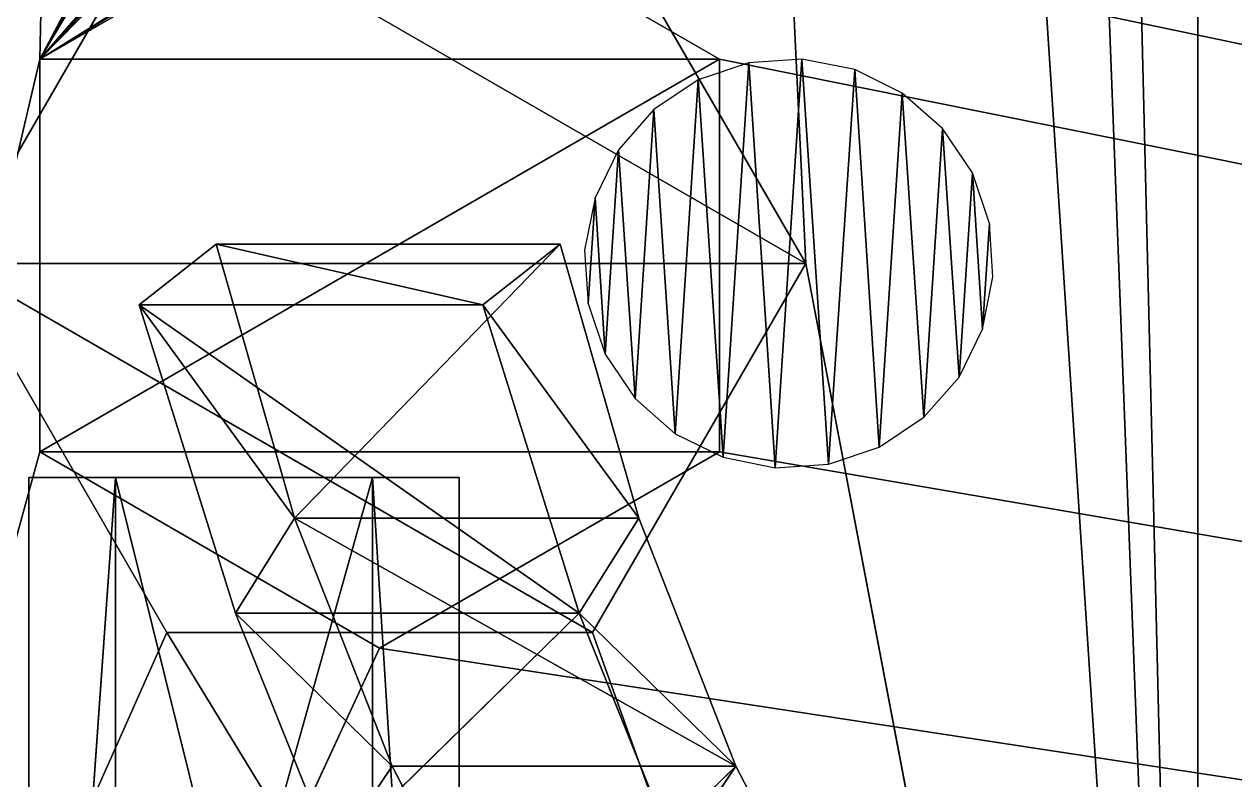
# Model space of a CAD drawing. Extents: x 0 to 36814, y -3929 to 172.
# Drawn here: x 36627.1 to 36635.97, y -3914.47 to -3908.93 of the extents above; entities that cross this region are included whole.
import ezdxf

# ---------------------------------------------------------------- set-up
doc = ezdxf.new("R2010")
doc.units = 0
doc.header["$LTSCALE"] = 25.4
doc.layers.get('0').update_dxf_attribs({"color": 13, "linetype": 'CONTINUOUS'})

# ---------------------------------------------------------------- blocks, each defined once
blk = doc.blocks.new('CVD_PLA_BASE_STL_1')
at = {"color": 0}
for p, q in [((36627.213, 639.3425, 3798.1901), (36627.213, 639.3425, 3801.069)), ((36627.213, 639.3425, 3801.069), (36629.705, 639.3425, 3802.5065)), ((36629.705, 639.3425, 3796.7526), (36627.213, 639.3425, 3798.1901)), ((36627.213, 639.3425, 3801.069), (36629.705, 639.3425, 3802.5065)), ((36627.213, 639.3425, 3801.069), (36627.213, 636.8425, 3801.069)), ((36627.213, 639.3425, 3801.069), (36627.213, 636.8425, 3801.069)), ((36627.213, 639.3425, 3798.1901), (36627.213, 639.3425, 3801.069)), ((36627.213, 639.3425, 3798.1901), (36627.213, 636.8425, 3798.1901)), ((36629.705, 639.3425, 3796.7526), (36627.213, 639.3425, 3798.1901)), ((36627.213, 639.3425, 3798.1901), (36627.213, 636.8425, 3798.1901)), ((36629.705, 639.3425, 3802.5065), (36632.1971, 639.3425, 3801.069)), ((36632.1971, 639.3425, 3798.1901), (36629.705, 639.3425, 3796.7526)), ((36632.1971, 639.3425, 3798.1901), (36629.705, 639.3425, 3796.7526)), ((36629.705, 636.8425, 3802.5065), (36632.1971, 639.3425, 3801.069)), ((36629.705, 639.3425, 3802.5065), (36632.1971, 639.3425, 3801.069)), ((36629.705, 639.3425, 3802.5065), (36629.705, 636.8425, 3802.5065)), ((36629.705, 636.8425, 3802.5065), (36632.1971, 639.3425, 3801.069)), ((36629.705, 639.3425, 3802.5065), (36629.705, 636.8425, 3802.5065)), ((36632.1971, 639.3425, 3801.069), (36632.1971, 639.3425, 3798.1901)), ((36632.1971, 639.3425, 3798.1901), (36632.1971, 636.8425, 3798.1901)), ((36632.1971, 639.3425, 3798.1901), (36632.1971, 636.8425, 3801.069)), ((36632.1971, 639.3425, 3798.1901), (36632.1971, 636.8425, 3798.1901)), ((36632.1971, 639.3425, 3798.1901), (36632.1971, 636.8425, 3801.069)), ((36632.1971, 639.3425, 3801.069), (36632.1971, 639.3425, 3798.1901)), ((36632.1971, 639.3425, 3801.069), (36632.1971, 636.8425, 3801.069)), ((36632.1971, 639.3425, 3801.069), (36632.1971, 636.8425, 3801.069)), ((36629.705, 636.8425, 3802.5065), (36627.213, 636.8425, 3801.069)), ((36627.213, 636.8425, 3801.069), (36627.213, 636.8425, 3798.1901)), ((36627.213, 636.8425, 3798.1901), (36629.705, 636.8425, 3796.7526)), ((36629.705, 636.8425, 3802.5065), (36627.213, 636.8425, 3801.069)), ((36627.213, 636.8425, 3801.069), (36627.213, 636.8425, 3798.1901)), ((36627.213, 636.8425, 3798.1901), (36629.705, 636.8425, 3796.7526)), ((36629.705, 636.8425, 3796.7526), (36632.1971, 636.8425, 3798.1901)), ((36632.1971, 636.8425, 3801.069), (36629.705, 636.8425, 3802.5065)), ((36632.1971, 636.8425, 3801.069), (36629.705, 636.8425, 3802.5065)), ((36629.705, 636.8425, 3796.7526), (36632.1971, 636.8425, 3798.1901)), ((36632.1971, 636.8425, 3798.1901), (36632.1971, 636.8425, 3801.069)), ((36632.1971, 636.8425, 3798.1901), (36632.1971, 636.8425, 3801.069))]:
    blk.add_line(p, q, dxfattribs=at)
mesh = blk.add_polyface(dxfattribs=at)
corners = [(36627.213, 639.3425, 3798.1901), (36632.1971, 639.3425, 3798.1901), (36629.705, 639.3425, 3796.7526), (36627.213, 639.3425, 3801.069), (36632.1971, 639.3425, 3801.069), (36629.705, 639.3425, 3802.5065)]
mesh.append_faces([[corners[k] for k in face] for face in [(0, 1, 2), (4, 3, 5)]], dxfattribs={"vtx0": -1, "color": 0})
mesh.append_faces([[corners[k] for k in face] for face in [(1, 3, 4)]], dxfattribs={"vtx0": -1, "vtx1": -1, "color": 0})
mesh.append_faces([[corners[k] for k in face] for face in [(1, 0, 3)]], dxfattribs={"vtx0": -1, "vtx2": -1, "color": 0})
mesh = blk.add_polyface(dxfattribs=at)
corners = [(36629.705, 636.8425, 3802.5065), (36627.213, 639.3425, 3801.069), (36627.213, 636.8425, 3801.069), (36629.705, 639.3425, 3802.5065)]
mesh.append_faces([[corners[k] for k in face] for face in [(0, 1, 2), (1, 0, 3)]], dxfattribs={"vtx0": -1, "color": 0})
mesh = blk.add_polyface(dxfattribs=at)
corners = [(36627.213, 636.8425, 3801.069), (36627.213, 639.3425, 3798.1901), (36627.213, 636.8425, 3798.1901), (36627.213, 639.3425, 3801.069)]
mesh.append_faces([[corners[k] for k in face] for face in [(0, 1, 2), (1, 0, 3)]], dxfattribs={"vtx0": -1, "color": 0})
mesh = blk.add_polyface(dxfattribs=at)
corners = [(36629.705, 639.3425, 3796.7526), (36627.213, 636.8425, 3798.1901), (36627.213, 639.3425, 3798.1901), (36629.705, 636.8425, 3796.7526)]
mesh.append_faces([[corners[k] for k in face] for face in [(0, 1, 2), (1, 0, 3)]], dxfattribs={"vtx0": -1, "color": 0})
mesh = blk.add_polyface(dxfattribs=at)
corners = [(36632.1971, 639.3425, 3798.1901), (36629.705, 636.8425, 3796.7526), (36629.705, 639.3425, 3796.7526), (36632.1971, 636.8425, 3798.1901)]
mesh.append_faces([[corners[k] for k in face] for face in [(0, 1, 2), (1, 0, 3)]], dxfattribs={"vtx0": -1, "color": 0})
mesh = blk.add_polyface(dxfattribs=at)
corners = [(36632.1971, 639.3425, 3801.069), (36629.705, 639.3425, 3802.5065), (36629.705, 636.8425, 3802.5065)]
mesh.append_faces([[corners[k] for k in face] for face in [(0, 1, 2)]], dxfattribs={"color": 0})
mesh = blk.add_polyface(dxfattribs=at)
corners = [(36632.1971, 639.3425, 3801.069), (36629.705, 636.8425, 3802.5065), (36632.1971, 636.8425, 3801.069)]
mesh.append_faces([[corners[k] for k in face] for face in [(0, 1, 2)]], dxfattribs={"color": 0})
mesh = blk.add_polyface(dxfattribs=at)
corners = [(36632.1971, 639.3425, 3798.1901), (36632.1971, 636.8425, 3801.069), (36632.1971, 636.8425, 3798.1901)]
mesh.append_faces([[corners[k] for k in face] for face in [(0, 1, 2)]], dxfattribs={"color": 0})
mesh = blk.add_polyface(dxfattribs=at)
corners = [(36632.1971, 639.3425, 3801.069), (36632.1971, 636.8425, 3801.069), (36632.1971, 639.3425, 3798.1901)]
mesh.append_faces([[corners[k] for k in face] for face in [(0, 1, 2)]], dxfattribs={"color": 0})
mesh = blk.add_polyface(dxfattribs=at)
corners = [(36666.0488, 636.8425, 3789.5974), (36683.7014, 636.8425, 3791.0349), (36686.1934, 636.8425, 3789.5974), (36668.5408, 636.8425, 3791.0349), (36683.7014, 636.8425, 3793.9138), (36668.5408, 636.8425, 3793.9138), (36686.1934, 636.8425, 3795.3513), (36666.0488, 636.8425, 3795.3513), (36622.6328, 636.8425, 3678.8157), (36629.7051, 636.8425, 3693.938), (36729.6133, 636.8425, 3678.8157), (36627.2131, 636.8425, 3695.3755), (36622.6328, 636.8425, 3817.7727), (36627.2131, 636.8425, 3698.2544), (36629.7051, 636.8425, 3699.6919), (36627.213, 636.8425, 3798.1901), (36672.23, 636.8425, 3713.773), (36674.4287, 636.8425, 3711.9178), (36672.3245, 636.8425, 3714.3029), (36672.5152, 636.8425, 3715.3718), (36672.7352, 636.8425, 3716.6051), (36673.2427, 636.8425, 3716.7885), (36674.2638, 636.8425, 3717.1574), (36675.4428, 636.8425, 3717.5834), (36682.8555, 636.8425, 3734.5032), (36685.0543, 636.8425, 3732.648), (36682.9501, 636.8425, 3735.0331), (36683.3607, 636.8425, 3737.3353), (36683.8682, 636.8425, 3737.5187), (36686.0683, 636.8425, 3738.3136), (36697.7196, 636.8425, 3754.1143), (36695.5209, 636.8425, 3755.9695), (36695.6154, 636.8425, 3756.4994), (36629.705, 636.8425, 3796.7526), (36696.0261, 636.8425, 3758.8017), (36696.5335, 636.8425, 3758.985), (36698.7337, 636.8425, 3759.7799), (36706.3398, 636.8425, 3789.5955), (36663.5569, 636.8425, 3791.0349), (36663.5569, 636.8425, 3793.9138), (36706.3398, 636.8425, 3795.3533), (36627.213, 636.8425, 3801.069), (36629.705, 636.8425, 3802.5065), (36700.4272, 636.8425, 3755.0926), (36729.6133, 636.8425, 3817.7727), (36677.1364, 636.8425, 3712.8961), (36632.197, 636.8425, 3695.3755), (36675.6078, 636.8425, 3712.3438), (36632.197, 636.8425, 3698.2544), (36676.6289, 636.8425, 3712.7127), (36677.3564, 636.8425, 3714.1294), (36677.547, 636.8425, 3715.1983), (36677.6416, 636.8425, 3715.7282), (36687.7619, 636.8425, 3733.6263), (36687.2544, 636.8425, 3733.4429), (36688.1726, 636.8425, 3735.9285), (36688.2671, 636.8425, 3736.4584), (36699.9198, 636.8425, 3754.9093), (36700.8379, 636.8425, 3757.3949), (36700.9324, 636.8425, 3757.9247), (36708.8318, 636.8425, 3791.0369), (36708.8318, 636.8425, 3793.9119), (36632.1971, 636.8425, 3798.1901), (36632.1971, 636.8425, 3801.069), (36703.8479, 636.8425, 3791.0369), (36688.6853, 636.8425, 3791.0349), (36688.6853, 636.8425, 3793.9138), (36703.8479, 636.8425, 3793.9119)]
mesh.append_faces([[corners[k] for k in face] for face in [(45, 47, 49), (53, 25, 54), (43, 30, 57)]], dxfattribs={"vtx0": -1, "color": 0})
mesh.append_faces([[corners[k] for k in face] for face in [(1, 3, 4), (4, 5, 6), (8, 9, 10), (9, 8, 11), (11, 12, 13), (13, 12, 14), (16, 15, 18), (18, 15, 19), (19, 15, 20), (20, 15, 21), (21, 15, 22), (22, 15, 23), (24, 15, 26), (26, 15, 27), (27, 15, 28), (28, 15, 29), (30, 15, 31), (31, 15, 32), (32, 33, 34), (34, 33, 35), (35, 33, 36), (0, 33, 38), (38, 33, 39), (39, 33, 7), (15, 12, 41), (41, 12, 42), (10, 43, 44), (47, 46, 17), (60, 36, 37), (44, 42, 12), (64, 66, 67), (67, 66, 40)]], dxfattribs={"vtx0": -1, "vtx1": -1, "color": 0})
mesh.append_faces([[corners[k] for k in face] for face in [(14, 12, 15), (14, 15, 16), (23, 15, 24), (29, 15, 30), (36, 33, 0), (36, 0, 37), (37, 0, 2), (7, 33, 40), (43, 10, 45), (45, 10, 9), (45, 46, 47), (43, 52, 53), (53, 23, 25), (43, 29, 30), (44, 36, 60), (44, 40, 33), (40, 6, 7)]], dxfattribs={"vtx0": -1, "vtx1": -1, "vtx2": -1, "color": 0})
mesh.append_faces([[corners[k] for k in face] for face in [(0, 1, 2), (1, 0, 3), (4, 3, 5), (6, 5, 7), (11, 8, 12), (14, 16, 17), (23, 24, 25), (32, 15, 33), (45, 9, 46), (17, 46, 48), (17, 48, 14), (43, 45, 50), (43, 50, 51), (43, 51, 52), (53, 52, 23), (43, 53, 55), (43, 55, 56), (43, 56, 29), (44, 43, 58), (44, 58, 59), (44, 59, 36), (44, 60, 61), (44, 61, 40), (44, 33, 62), (44, 62, 63), (44, 63, 42), (2, 64, 37), (64, 2, 65), (64, 65, 66), (40, 66, 6)]], dxfattribs={"vtx0": -1, "vtx2": -1, "color": 0})
mesh = blk.add_polyface(dxfattribs=at)
corners = [(36729.6133, 632.8135, 3817.7727), (36622.6328, 632.8135, 3678.8157), (36729.6133, 632.8135, 3678.8157), (36622.6328, 632.8135, 3817.7727)]
mesh.append_faces([[corners[k] for k in face] for face in [(0, 1, 2), (1, 0, 3)]], dxfattribs={"vtx0": -1, "color": 0})
blk = doc.blocks.new('CVD_PLA_TEXT_STL')
at = {"color": 0}
for p, q in [((36630.6445, 648.4422, 3804.9429), (36629.7969, 647.7689, 3803.3142)), ((36630.6445, 648.4422, 3804.9429), (36629.7969, 647.7689, 3803.3142)), ((36632.3164, 644.5919, 3803.3142), (36630.6445, 648.4422, 3804.9429)), ((36632.3164, 644.5919, 3803.3142), (36630.6445, 648.4422, 3804.9429)), ((36628.6484, 646.8571, 3802.1919), (36629.7969, 647.7689, 3803.3142)), ((36628.6484, 646.8571, 3802.1919), (36629.7969, 647.7689, 3803.3142)), ((36629.7969, 647.7689, 3803.3142), (36629.082, 647.2039, 3801.4963)), ((36629.7969, 647.7689, 3803.3142), (36629.082, 647.2039, 3801.4963)), ((36629.3594, 647.4213, 3803.9641), (36629.7969, 647.7689, 3803.3142)), ((36629.3594, 647.4213, 3803.9641), (36629.7969, 647.7689, 3803.3142)), ((36629.7969, 647.7689, 3803.3142), (36632.3164, 644.5919, 3803.3142)), ((36629.7969, 647.7689, 3803.3142), (36632.3164, 644.5919, 3803.3142)), ((36628.6484, 646.8571, 3802.1919), (36629.3594, 647.4213, 3803.9641)), ((36628.6484, 646.8571, 3802.1919), (36629.3594, 647.4213, 3803.9641)), ((36629.3594, 647.4213, 3803.9641), (36631.168, 643.6801, 3802.1919)), ((36629.3594, 647.4213, 3803.9641), (36631.168, 643.6801, 3802.1919)), ((36635.7031, 647.3005, 3814.7146), (36635.7031, 647.3005, 3681.7576)), ((36635.7031, 647.3005, 3814.7146), (36635.7031, 647.3005, 3681.7576)), ((36627.9414, 646.2977, 3799.9336), (36629.082, 647.2039, 3801.4963)), ((36627.9414, 646.2977, 3799.9336), (36629.082, 647.2039, 3801.4963)), ((36629.082, 647.2039, 3801.4963), (36628.5078, 646.7471, 3799.4893)), ((36629.082, 647.2039, 3801.4963), (36628.5078, 646.7471, 3799.4893)), ((36628.6484, 646.8571, 3802.1919), (36629.082, 647.2039, 3801.4963)), ((36628.6484, 646.8571, 3802.1919), (36629.082, 647.2039, 3801.4963)), ((36631.0273, 643.5701, 3799.4893), (36629.082, 647.2039, 3801.4963)), ((36629.082, 647.2039, 3801.4963), (36631.6055, 644.0269, 3801.4963)), ((36631.0273, 643.5701, 3799.4893), (36629.082, 647.2039, 3801.4963)), ((36629.082, 647.2039, 3801.4963), (36632.3164, 644.5919, 3803.3142)), ((36629.082, 647.2039, 3801.4963), (36631.6055, 644.0269, 3801.4963)), ((36629.082, 647.2039, 3801.4963), (36632.3164, 644.5919, 3803.3142)), ((36627.9414, 646.2977, 3799.9336), (36628.6484, 646.8571, 3802.1919)), ((36627.9414, 646.2977, 3799.9336), (36628.6484, 646.8571, 3802.1919)), ((36628.6484, 646.8571, 3802.1919), (36631.168, 643.6801, 3802.1919)), ((36628.6484, 646.8571, 3802.1919), (36631.168, 643.6801, 3802.1919)), ((36628.5078, 646.7471, 3799.4893), (36627.9414, 646.2977, 3799.9336)), ((36628.5078, 646.7471, 3799.4893), (36627.9414, 646.2977, 3799.9336)), ((36628.5078, 646.7471, 3799.4893), (36630.4609, 643.1206, 3799.9336)), ((36628.5078, 646.7471, 3799.4893), (36630.4609, 643.1206, 3799.9336)), ((36628.5078, 646.7471, 3799.4893), (36631.0273, 643.5701, 3799.4893)), ((36628.5078, 646.7471, 3799.4893), (36631.0273, 643.5701, 3799.4893)), ((36631.168, 643.6801, 3802.1919), (36627.9414, 646.2977, 3799.9336)), ((36627.9414, 646.2977, 3799.9336), (36630.4609, 643.1206, 3799.9336)), ((36631.168, 643.6801, 3802.1919), (36627.9414, 646.2977, 3799.9336)), ((36627.9414, 646.2977, 3799.9336), (36630.4609, 643.1206, 3799.9336)), ((36627.1328, 645.6562, 3810.1792), (36627.7695, 646.1619, 3801.1992)), ((36627.7695, 646.1619, 3801.1992), (36627.1328, 645.6562, 3801.1992)), ((36627.1328, 645.6562, 3810.1792), (36627.7695, 646.1619, 3801.1992)), ((36627.7695, 646.1619, 3801.1992), (36627.1328, 645.6562, 3801.1992)), ((36627.7695, 646.1619, 3811.3394), (36627.7695, 646.1619, 3801.1992)), ((36627.7695, 646.1619, 3801.1992), (36629.6523, 642.4792, 3801.1992)), ((36627.7695, 646.1619, 3801.1992), (36629.6523, 642.4792, 3801.1992)), ((36627.7695, 646.1619, 3801.1992), (36630.2891, 642.9849, 3801.1992)), ((36627.7695, 646.1619, 3801.1992), (36630.2891, 642.9849, 3811.3394)), ((36627.7695, 646.1619, 3801.1992), (36630.2891, 642.9849, 3801.1992)), ((36627.7695, 646.1619, 3801.1992), (36630.2891, 642.9849, 3811.3394)), ((36627.7695, 646.1619, 3811.3394), (36627.7695, 646.1619, 3801.1992)), ((36627.1328, 645.6562, 3801.1992), (36627.1328, 645.6562, 3810.1792)), ((36627.1328, 645.6562, 3801.1992), (36627.1328, 645.6562, 3810.1792)), ((36627.1328, 645.6562, 3801.1992), (36629.6523, 642.4792, 3801.1992)), ((36627.1328, 645.6562, 3801.1992), (36629.6523, 642.4792, 3801.1992)), ((36627.1328, 645.6562, 3810.1792), (36629.6523, 642.4792, 3801.1992)), ((36627.1328, 645.6562, 3810.1792), (36629.6523, 642.4792, 3801.1992)), ((36632.3164, 644.5919, 3803.3142), (36633.1641, 645.2651, 3804.9429)), ((36632.3164, 644.5919, 3803.3142), (36633.1641, 645.2651, 3804.9429)), ((36632.3164, 644.5919, 3803.3142), (36631.168, 643.6801, 3802.1919)), ((36632.3164, 644.5919, 3803.3142), (36631.168, 643.6801, 3802.1919)), ((36631.6055, 644.0269, 3801.4963), (36632.3164, 644.5919, 3803.3142)), ((36631.6055, 644.0269, 3801.4963), (36632.3164, 644.5919, 3803.3142)), ((36632.3164, 644.5919, 3803.3142), (36631.8789, 644.2443, 3803.9641)), ((36632.3164, 644.5919, 3803.3142), (36631.8789, 644.2443, 3803.9641)), ((36631.8789, 644.2443, 3803.9641), (36631.168, 643.6801, 3802.1919)), ((36631.8789, 644.2443, 3803.9641), (36631.168, 643.6801, 3802.1919)), ((36631.6055, 644.0269, 3801.4963), (36630.4609, 643.1206, 3799.9336)), ((36631.6055, 644.0269, 3801.4963), (36630.4609, 643.1206, 3799.9336)), ((36631.0273, 643.5701, 3799.4893), (36631.6055, 644.0269, 3801.4963)), ((36631.0273, 643.5701, 3799.4893), (36631.6055, 644.0269, 3801.4963)), ((36631.6055, 644.0269, 3801.4963), (36631.168, 643.6801, 3802.1919)), ((36631.6055, 644.0269, 3801.4963), (36631.168, 643.6801, 3802.1919)), ((36631.168, 643.6801, 3802.1919), (36630.4609, 643.1206, 3799.9336)), ((36631.168, 643.6801, 3802.1919), (36630.4609, 643.1206, 3799.9336)), ((36630.4609, 643.1206, 3799.9336), (36631.0273, 643.5701, 3799.4893)), ((36630.4609, 643.1206, 3799.9336), (36631.0273, 643.5701, 3799.4893)), ((36630.2891, 642.9849, 3811.3394), (36629.6523, 642.4792, 3801.1992)), ((36629.6523, 642.4792, 3801.1992), (36630.2891, 642.9849, 3801.1992)), ((36630.2891, 642.9849, 3811.3394), (36629.6523, 642.4792, 3801.1992)), ((36629.6523, 642.4792, 3801.1992), (36630.2891, 642.9849, 3801.1992)), ((36630.2891, 642.9849, 3801.1992), (36630.2891, 642.9849, 3811.3394)), ((36630.2891, 642.9849, 3801.1992), (36630.2891, 642.9849, 3811.3394)), ((36629.6523, 642.4792, 3810.1792), (36629.6523, 642.4792, 3801.1992)), ((36629.6523, 642.4792, 3810.1792), (36629.6523, 642.4792, 3801.1992)), ((36631.2852, 641.8425, 3799.1477), (36631.207, 641.8425, 3799.532)), ((36631.207, 641.8425, 3799.532), (36631.2344, 641.8425, 3799.9226)), ((36631.2344, 641.8425, 3799.9226), (36631.2852, 641.8425, 3799.1477)), ((36631.2344, 641.8425, 3799.9226), (36631.2852, 641.8425, 3799.1477)), ((36631.2344, 641.8425, 3799.9226), (36631.3594, 641.8425, 3800.2935)), ((36631.3594, 641.8425, 3800.2935), (36631.2852, 641.8425, 3799.1477)), ((36631.3594, 641.8425, 3800.2935), (36631.2852, 641.8425, 3799.1477)), ((36631.457, 641.8425, 3798.7966), (36631.2852, 641.8425, 3799.1477)), ((36631.3594, 641.8425, 3800.2935), (36631.457, 641.8425, 3798.7966)), ((36631.3594, 641.8425, 3800.2935), (36631.457, 641.8425, 3798.7966)), ((36631.3594, 641.8425, 3800.2935), (36631.5781, 641.8425, 3800.6189)), ((36631.5781, 641.8425, 3800.6189), (36631.457, 641.8425, 3798.7966)), ((36631.5781, 641.8425, 3800.6189), (36631.457, 641.8425, 3798.7966)), ((36631.7148, 641.8425, 3798.5022), (36631.457, 641.8425, 3798.7966)), ((36631.5781, 641.8425, 3800.6189), (36631.7148, 641.8425, 3798.5022)), ((36631.5781, 641.8425, 3800.6189), (36631.7148, 641.8425, 3798.5022)), ((36631.5781, 641.8425, 3800.6189), (36631.8711, 641.8425, 3800.877)), ((36631.8711, 641.8425, 3800.877), (36631.7148, 641.8425, 3798.5022)), ((36631.8711, 641.8425, 3800.877), (36631.7148, 641.8425, 3798.5022)), ((36632.0391, 641.8425, 3798.2844), (36631.7148, 641.8425, 3798.5022)), ((36631.8711, 641.8425, 3800.877), (36632.0391, 641.8425, 3798.2844)), ((36631.8711, 641.8425, 3800.877), (36632.0391, 641.8425, 3798.2844)), ((36631.8711, 641.8425, 3800.877), (36632.2227, 641.8425, 3801.05)), ((36632.2227, 641.8425, 3801.05), (36632.0391, 641.8425, 3798.2844)), ((36632.2227, 641.8425, 3801.05), (36632.0391, 641.8425, 3798.2844)), ((36632.4102, 641.8425, 3798.1584), (36632.0391, 641.8425, 3798.2844)), ((36632.2227, 641.8425, 3801.05), (36632.4102, 641.8425, 3798.1584)), ((36632.2227, 641.8425, 3801.05), (36632.4102, 641.8425, 3798.1584)), ((36632.2227, 641.8425, 3801.05), (36632.6055, 641.8425, 3801.1262)), ((36632.6055, 641.8425, 3801.1262), (36632.4102, 641.8425, 3798.1584)), ((36632.6055, 641.8425, 3801.1262), (36632.4102, 641.8425, 3798.1584)), ((36632.8008, 641.8425, 3798.1328), (36632.4102, 641.8425, 3798.1584)), ((36632.6055, 641.8425, 3801.1262), (36632.8008, 641.8425, 3798.1328)), ((36632.6055, 641.8425, 3801.1262), (36632.8008, 641.8425, 3798.1328)), ((36632.6055, 641.8425, 3801.1262), (36632.9961, 641.8425, 3801.1006)), ((36632.9961, 641.8425, 3801.1006), (36632.8008, 641.8425, 3798.1328)), ((36632.9961, 641.8425, 3801.1006), (36632.8008, 641.8425, 3798.1328)), ((36633.1875, 641.8425, 3798.209), (36632.8008, 641.8425, 3798.1328)), ((36632.9961, 641.8425, 3801.1006), (36633.1875, 641.8425, 3798.209)), ((36632.9961, 641.8425, 3801.1006), (36633.1875, 641.8425, 3798.209)), ((36632.9961, 641.8425, 3801.1006), (36633.3672, 641.8425, 3800.9746)), ((36633.3672, 641.8425, 3800.9746), (36633.1875, 641.8425, 3798.209)), ((36633.3672, 641.8425, 3800.9746), (36633.1875, 641.8425, 3798.209)), ((36633.5352, 641.8425, 3798.3821), (36633.1875, 641.8425, 3798.209)), ((36633.3672, 641.8425, 3800.9746), (36633.5352, 641.8425, 3798.3821)), ((36633.3672, 641.8425, 3800.9746), (36633.5352, 641.8425, 3798.3821)), ((36633.3672, 641.8425, 3800.9746), (36633.6953, 641.8425, 3800.7568)), ((36633.6953, 641.8425, 3800.7568), (36633.5352, 641.8425, 3798.3821)), ((36633.6953, 641.8425, 3800.7568), (36633.5352, 641.8425, 3798.3821)), ((36633.832, 641.8425, 3798.6401), (36633.5352, 641.8425, 3798.3821)), ((36633.6953, 641.8425, 3800.7568), (36633.832, 641.8425, 3798.6401)), ((36633.6953, 641.8425, 3800.7568), (36633.832, 641.8425, 3798.6401)), ((36633.6953, 641.8425, 3800.7568), (36633.9531, 641.8425, 3800.4624)), ((36633.9531, 641.8425, 3800.4624), (36633.832, 641.8425, 3798.6401)), ((36633.9531, 641.8425, 3800.4624), (36633.832, 641.8425, 3798.6401)), ((36634.0508, 641.8425, 3798.9656), (36633.832, 641.8425, 3798.6401)), ((36633.9531, 641.8425, 3800.4624), (36634.0508, 641.8425, 3798.9656)), ((36633.9531, 641.8425, 3800.4624), (36634.0508, 641.8425, 3798.9656)), ((36633.9531, 641.8425, 3800.4624), (36634.125, 641.8425, 3800.1113)), ((36634.125, 641.8425, 3800.1113), (36634.0508, 641.8425, 3798.9656)), ((36634.125, 641.8425, 3800.1113), (36634.0508, 641.8425, 3798.9656)), ((36634.1758, 641.8425, 3799.3364), (36634.0508, 641.8425, 3798.9656)), ((36634.125, 641.8425, 3800.1113), (36634.1758, 641.8425, 3799.3364)), ((36634.125, 641.8425, 3800.1113), (36634.1758, 641.8425, 3799.3364)), ((36634.125, 641.8425, 3800.1113), (36634.1992, 641.8425, 3799.7271)), ((36634.1992, 641.8425, 3799.7271), (36634.1758, 641.8425, 3799.3364)), ((36628.1445, 639.8425, 3802.3337), (36626.582, 639.8425, 3799.6296)), ((36626.582, 639.8425, 3799.6296), (36628.1445, 639.8425, 3796.9253)), ((36628.1445, 639.8425, 3802.3337), (36626.582, 639.8425, 3799.6296)), ((36626.582, 639.8425, 3799.6296), (36628.1445, 639.8425, 3796.9253)), ((36631.2656, 639.8425, 3802.3337), (36628.1445, 639.8425, 3802.3337)), ((36628.1445, 636.8425, 3802.3337), (36628.1445, 639.8425, 3802.3337)), ((36631.2656, 639.8425, 3802.3337), (36628.1445, 639.8425, 3802.3337)), ((36628.1445, 636.8425, 3802.3337), (36628.1445, 639.8425, 3802.3337)), ((36631.2656, 639.8425, 3796.9253), (36632.8281, 639.8425, 3799.6296)), ((36632.8281, 639.8425, 3799.6296), (36631.2656, 639.8425, 3802.3337)), ((36631.2656, 639.8425, 3796.9253), (36632.8281, 639.8425, 3799.6296)), ((36631.2656, 636.8425, 3802.3337), (36631.2656, 639.8425, 3802.3337)), ((36632.8281, 639.8425, 3799.6296), (36631.2656, 639.8425, 3802.3337)), ((36631.2656, 636.8425, 3802.3337), (36631.2656, 639.8425, 3802.3337)), ((36632.8281, 636.8425, 3799.6296), (36632.8281, 639.8425, 3799.6296)), ((36632.8281, 636.8425, 3799.6296), (36632.8281, 639.8425, 3799.6296)), ((36626.582, 636.8425, 3799.6296), (36628.1445, 636.8425, 3796.9253)), ((36628.1445, 636.8425, 3802.3337), (36626.582, 636.8425, 3799.6296)), ((36628.1445, 636.8425, 3802.3337), (36626.582, 636.8425, 3799.6296)), ((36626.582, 636.8425, 3799.6296), (36628.1445, 636.8425, 3796.9253)), ((36631.2656, 636.8425, 3802.3337), (36628.1445, 636.8425, 3802.3337)), ((36631.2656, 636.8425, 3802.3337), (36628.1445, 636.8425, 3802.3337)), ((36631.2656, 636.8425, 3796.9253), (36632.8281, 636.8425, 3799.6296)), ((36632.8281, 636.8425, 3799.6296), (36631.2656, 636.8425, 3802.3337)), ((36631.2656, 636.8425, 3796.9253), (36632.8281, 636.8425, 3799.6296)), ((36632.8281, 636.8425, 3799.6296), (36631.2656, 636.8425, 3802.3337)), ((36635.7031, 636.8425, 3814.7146), (36635.7031, 636.8425, 3681.7576)), ((36635.7031, 636.8425, 3814.7146), (36635.7031, 636.8425, 3681.7576))]:
    blk.add_line(p, q, dxfattribs=at)
mesh = blk.add_polyface(dxfattribs=at)
corners = [(36630.6445, 648.4422, 3804.9429), (36629.7969, 647.7689, 3803.3142), (36629.3594, 647.4213, 3803.9641)]
mesh.append_faces([[corners[k] for k in face] for face in [(0, 1, 2)]], dxfattribs={"color": 0})
mesh = blk.add_polyface(dxfattribs=at)
corners = [(36630.6445, 648.4422, 3804.9429), (36632.3164, 644.5919, 3803.3142), (36629.7969, 647.7689, 3803.3142)]
mesh.append_faces([[corners[k] for k in face] for face in [(0, 1, 2)]], dxfattribs={"color": 0})
mesh = blk.add_polyface(dxfattribs=at)
corners = [(36630.6445, 648.4422, 3804.9429), (36633.1641, 645.2651, 3804.9429), (36632.3164, 644.5919, 3803.3142)]
mesh.append_faces([[corners[k] for k in face] for face in [(0, 1, 2)]], dxfattribs={"color": 0})
mesh = blk.add_polyface(dxfattribs=at)
corners = [(36629.7969, 647.7689, 3803.3142), (36629.082, 647.2039, 3801.4963), (36628.6484, 646.8571, 3802.1919)]
mesh.append_faces([[corners[k] for k in face] for face in [(0, 1, 2)]], dxfattribs={"color": 0})
mesh = blk.add_polyface(dxfattribs=at)
corners = [(36629.3594, 647.4213, 3803.9641), (36629.7969, 647.7689, 3803.3142), (36628.6484, 646.8571, 3802.1919)]
mesh.append_faces([[corners[k] for k in face] for face in [(0, 1, 2)]], dxfattribs={"color": 0})
mesh = blk.add_polyface(dxfattribs=at)
corners = [(36629.7969, 647.7689, 3803.3142), (36632.3164, 644.5919, 3803.3142), (36629.082, 647.2039, 3801.4963)]
mesh.append_faces([[corners[k] for k in face] for face in [(0, 1, 2)]], dxfattribs={"color": 0})
mesh = blk.add_polyface(dxfattribs=at)
corners = [(36629.3594, 647.4213, 3803.9641), (36628.6484, 646.8571, 3802.1919), (36631.168, 643.6801, 3802.1919)]
mesh.append_faces([[corners[k] for k in face] for face in [(0, 1, 2)]], dxfattribs={"color": 0})
mesh = blk.add_polyface(dxfattribs=at)
corners = [(36629.3594, 647.4213, 3803.9641), (36631.168, 643.6801, 3802.1919), (36631.8789, 644.2443, 3803.9641)]
mesh.append_faces([[corners[k] for k in face] for face in [(0, 1, 2)]], dxfattribs={"color": 0})
mesh = blk.add_polyface(dxfattribs=at)
corners = [(36622.6328, 636.8425, 3814.7146), (36635.7031, 647.3005, 3681.7576), (36622.6328, 636.8425, 3681.7576), (36635.7031, 647.3005, 3814.7146)]
mesh.append_faces([[corners[k] for k in face] for face in [(0, 1, 2), (1, 0, 3)]], dxfattribs={"vtx0": -1, "color": 0})
mesh = blk.add_polyface(dxfattribs=at)
corners = [(36635.7031, 647.3005, 3681.7576), (36635.7031, 636.8425, 3814.7146), (36635.7031, 636.8425, 3681.7576), (36635.7031, 647.3005, 3814.7146)]
mesh.append_faces([[corners[k] for k in face] for face in [(0, 1, 2), (1, 0, 3)]], dxfattribs={"vtx0": -1, "color": 0})
mesh = blk.add_polyface(dxfattribs=at)
corners = [(36629.082, 647.2039, 3801.4963), (36628.5078, 646.7471, 3799.4893), (36627.9414, 646.2977, 3799.9336)]
mesh.append_faces([[corners[k] for k in face] for face in [(0, 1, 2)]], dxfattribs={"color": 0})
mesh = blk.add_polyface(dxfattribs=at)
corners = [(36628.6484, 646.8571, 3802.1919), (36629.082, 647.2039, 3801.4963), (36627.9414, 646.2977, 3799.9336)]
mesh.append_faces([[corners[k] for k in face] for face in [(0, 1, 2)]], dxfattribs={"color": 0})
mesh = blk.add_polyface(dxfattribs=at)
corners = [(36629.082, 647.2039, 3801.4963), (36631.0273, 643.5701, 3799.4893), (36628.5078, 646.7471, 3799.4893)]
mesh.append_faces([[corners[k] for k in face] for face in [(0, 1, 2)]], dxfattribs={"color": 0})
mesh = blk.add_polyface(dxfattribs=at)
corners = [(36629.082, 647.2039, 3801.4963), (36631.6055, 644.0269, 3801.4963), (36631.0273, 643.5701, 3799.4893)]
mesh.append_faces([[corners[k] for k in face] for face in [(0, 1, 2)]], dxfattribs={"color": 0})
mesh = blk.add_polyface(dxfattribs=at)
corners = [(36629.082, 647.2039, 3801.4963), (36632.3164, 644.5919, 3803.3142), (36631.6055, 644.0269, 3801.4963)]
mesh.append_faces([[corners[k] for k in face] for face in [(0, 1, 2)]], dxfattribs={"color": 0})
mesh = blk.add_polyface(dxfattribs=at)
corners = [(36628.6484, 646.8571, 3802.1919), (36627.9414, 646.2977, 3799.9336), (36631.168, 643.6801, 3802.1919)]
mesh.append_faces([[corners[k] for k in face] for face in [(0, 1, 2)]], dxfattribs={"color": 0})
mesh = blk.add_polyface(dxfattribs=at)
corners = [(36630.4609, 643.1206, 3799.9336), (36627.9414, 646.2977, 3799.9336), (36628.5078, 646.7471, 3799.4893)]
mesh.append_faces([[corners[k] for k in face] for face in [(0, 1, 2)]], dxfattribs={"color": 0})
mesh = blk.add_polyface(dxfattribs=at)
corners = [(36631.0273, 643.5701, 3799.4893), (36630.4609, 643.1206, 3799.9336), (36628.5078, 646.7471, 3799.4893)]
mesh.append_faces([[corners[k] for k in face] for face in [(0, 1, 2)]], dxfattribs={"color": 0})
mesh = blk.add_polyface(dxfattribs=at)
corners = [(36627.9414, 646.2977, 3799.9336), (36630.4609, 643.1206, 3799.9336), (36631.168, 643.6801, 3802.1919)]
mesh.append_faces([[corners[k] for k in face] for face in [(0, 1, 2)]], dxfattribs={"color": 0})
mesh = blk.add_polyface(dxfattribs=at)
corners = [(36627.1328, 645.6562, 3810.1792), (36627.7695, 646.1619, 3801.1992), (36627.1328, 645.6562, 3801.1992)]
mesh.append_faces([[corners[k] for k in face] for face in [(0, 1, 2)]], dxfattribs={"color": 0})
mesh = blk.add_polyface(dxfattribs=at)
corners = [(36627.7695, 646.1619, 3811.3394), (36627.7695, 646.1619, 3801.1992), (36627.1328, 645.6562, 3810.1792)]
mesh.append_faces([[corners[k] for k in face] for face in [(0, 1, 2)]], dxfattribs={"color": 0})
mesh = blk.add_polyface(dxfattribs=at)
corners = [(36629.6523, 642.4792, 3801.1992), (36627.1328, 645.6562, 3801.1992), (36627.7695, 646.1619, 3801.1992)]
mesh.append_faces([[corners[k] for k in face] for face in [(0, 1, 2)]], dxfattribs={"color": 0})
mesh = blk.add_polyface(dxfattribs=at)
corners = [(36630.2891, 642.9849, 3801.1992), (36629.6523, 642.4792, 3801.1992), (36627.7695, 646.1619, 3801.1992)]
mesh.append_faces([[corners[k] for k in face] for face in [(0, 1, 2)]], dxfattribs={"color": 0})
mesh = blk.add_polyface(dxfattribs=at)
corners = [(36627.7695, 646.1619, 3801.1992), (36630.2891, 642.9849, 3811.3394), (36630.2891, 642.9849, 3801.1992)]
mesh.append_faces([[corners[k] for k in face] for face in [(0, 1, 2)]], dxfattribs={"color": 0})
mesh = blk.add_polyface(dxfattribs=at)
corners = [(36627.7695, 646.1619, 3811.3394), (36630.2891, 642.9849, 3811.3394), (36627.7695, 646.1619, 3801.1992)]
mesh.append_faces([[corners[k] for k in face] for face in [(0, 1, 2)]], dxfattribs={"color": 0})
mesh = blk.add_polyface(dxfattribs=at)
corners = [(36627.1328, 645.6562, 3801.1992), (36629.6523, 642.4792, 3801.1992), (36627.1328, 645.6562, 3810.1792)]
mesh.append_faces([[corners[k] for k in face] for face in [(0, 1, 2)]], dxfattribs={"color": 0})
mesh = blk.add_polyface(dxfattribs=at)
corners = [(36627.1328, 645.6562, 3810.1792), (36629.6523, 642.4792, 3801.1992), (36629.6523, 642.4792, 3810.1792)]
mesh.append_faces([[corners[k] for k in face] for face in [(0, 1, 2)]], dxfattribs={"color": 0})
mesh = blk.add_polyface(dxfattribs=at)
corners = [(36633.1641, 645.2651, 3804.9429), (36631.8789, 644.2443, 3803.9641), (36632.3164, 644.5919, 3803.3142)]
mesh.append_faces([[corners[k] for k in face] for face in [(0, 1, 2)]], dxfattribs={"color": 0})
mesh = blk.add_polyface(dxfattribs=at)
corners = [(36632.3164, 644.5919, 3803.3142), (36631.168, 643.6801, 3802.1919), (36631.6055, 644.0269, 3801.4963)]
mesh.append_faces([[corners[k] for k in face] for face in [(0, 1, 2)]], dxfattribs={"color": 0})
mesh = blk.add_polyface(dxfattribs=at)
corners = [(36631.8789, 644.2443, 3803.9641), (36631.168, 643.6801, 3802.1919), (36632.3164, 644.5919, 3803.3142)]
mesh.append_faces([[corners[k] for k in face] for face in [(0, 1, 2)]], dxfattribs={"color": 0})
mesh = blk.add_polyface(dxfattribs=at)
corners = [(36631.6055, 644.0269, 3801.4963), (36630.4609, 643.1206, 3799.9336), (36631.0273, 643.5701, 3799.4893)]
mesh.append_faces([[corners[k] for k in face] for face in [(0, 1, 2)]], dxfattribs={"color": 0})
mesh = blk.add_polyface(dxfattribs=at)
corners = [(36631.168, 643.6801, 3802.1919), (36630.4609, 643.1206, 3799.9336), (36631.6055, 644.0269, 3801.4963)]
mesh.append_faces([[corners[k] for k in face] for face in [(0, 1, 2)]], dxfattribs={"color": 0})
mesh = blk.add_polyface(dxfattribs=at)
corners = [(36630.2891, 642.9849, 3811.3394), (36629.6523, 642.4792, 3801.1992), (36630.2891, 642.9849, 3801.1992)]
mesh.append_faces([[corners[k] for k in face] for face in [(0, 1, 2)]], dxfattribs={"color": 0})
mesh = blk.add_polyface(dxfattribs=at)
corners = [(36630.2891, 642.9849, 3811.3394), (36629.6523, 642.4792, 3810.1792), (36629.6523, 642.4792, 3801.1992)]
mesh.append_faces([[corners[k] for k in face] for face in [(0, 1, 2)]], dxfattribs={"color": 0})
mesh = blk.add_polyface(dxfattribs=at)
corners = [(36631.2344, 641.8425, 3799.9226), (36631.2852, 641.8425, 3799.1477), (36631.207, 641.8425, 3799.532)]
mesh.append_faces([[corners[k] for k in face] for face in [(0, 1, 2)]], dxfattribs={"color": 0})
mesh = blk.add_polyface(dxfattribs=at)
corners = [(36631.3594, 641.8425, 3800.2935), (36631.2852, 641.8425, 3799.1477), (36631.2344, 641.8425, 3799.9226)]
mesh.append_faces([[corners[k] for k in face] for face in [(0, 1, 2)]], dxfattribs={"color": 0})
mesh = blk.add_polyface(dxfattribs=at)
corners = [(36631.3594, 641.8425, 3800.2935), (36631.457, 641.8425, 3798.7966), (36631.2852, 641.8425, 3799.1477)]
mesh.append_faces([[corners[k] for k in face] for face in [(0, 1, 2)]], dxfattribs={"color": 0})
mesh = blk.add_polyface(dxfattribs=at)
corners = [(36631.5781, 641.8425, 3800.6189), (36631.457, 641.8425, 3798.7966), (36631.3594, 641.8425, 3800.2935)]
mesh.append_faces([[corners[k] for k in face] for face in [(0, 1, 2)]], dxfattribs={"color": 0})
mesh = blk.add_polyface(dxfattribs=at)
corners = [(36631.5781, 641.8425, 3800.6189), (36631.7148, 641.8425, 3798.5022), (36631.457, 641.8425, 3798.7966)]
mesh.append_faces([[corners[k] for k in face] for face in [(0, 1, 2)]], dxfattribs={"color": 0})
mesh = blk.add_polyface(dxfattribs=at)
corners = [(36631.8711, 641.8425, 3800.877), (36631.7148, 641.8425, 3798.5022), (36631.5781, 641.8425, 3800.6189)]
mesh.append_faces([[corners[k] for k in face] for face in [(0, 1, 2)]], dxfattribs={"color": 0})
mesh = blk.add_polyface(dxfattribs=at)
corners = [(36631.8711, 641.8425, 3800.877), (36632.0391, 641.8425, 3798.2844), (36631.7148, 641.8425, 3798.5022)]
mesh.append_faces([[corners[k] for k in face] for face in [(0, 1, 2)]], dxfattribs={"color": 0})
mesh = blk.add_polyface(dxfattribs=at)
corners = [(36632.2227, 641.8425, 3801.05), (36632.0391, 641.8425, 3798.2844), (36631.8711, 641.8425, 3800.877)]
mesh.append_faces([[corners[k] for k in face] for face in [(0, 1, 2)]], dxfattribs={"color": 0})
mesh = blk.add_polyface(dxfattribs=at)
corners = [(36632.2227, 641.8425, 3801.05), (36632.4102, 641.8425, 3798.1584), (36632.0391, 641.8425, 3798.2844)]
mesh.append_faces([[corners[k] for k in face] for face in [(0, 1, 2)]], dxfattribs={"color": 0})
mesh = blk.add_polyface(dxfattribs=at)
corners = [(36632.6055, 641.8425, 3801.1262), (36632.4102, 641.8425, 3798.1584), (36632.2227, 641.8425, 3801.05)]
mesh.append_faces([[corners[k] for k in face] for face in [(0, 1, 2)]], dxfattribs={"color": 0})
mesh = blk.add_polyface(dxfattribs=at)
corners = [(36632.6055, 641.8425, 3801.1262), (36632.8008, 641.8425, 3798.1328), (36632.4102, 641.8425, 3798.1584)]
mesh.append_faces([[corners[k] for k in face] for face in [(0, 1, 2)]], dxfattribs={"color": 0})
mesh = blk.add_polyface(dxfattribs=at)
corners = [(36632.6055, 641.8425, 3801.1262), (36632.9961, 641.8425, 3801.1006), (36632.8008, 641.8425, 3798.1328)]
mesh.append_faces([[corners[k] for k in face] for face in [(0, 1, 2)]], dxfattribs={"color": 0})
mesh = blk.add_polyface(dxfattribs=at)
corners = [(36632.9961, 641.8425, 3801.1006), (36633.1875, 641.8425, 3798.209), (36632.8008, 641.8425, 3798.1328)]
mesh.append_faces([[corners[k] for k in face] for face in [(0, 1, 2)]], dxfattribs={"color": 0})
mesh = blk.add_polyface(dxfattribs=at)
corners = [(36632.9961, 641.8425, 3801.1006), (36633.3672, 641.8425, 3800.9746), (36633.1875, 641.8425, 3798.209)]
mesh.append_faces([[corners[k] for k in face] for face in [(0, 1, 2)]], dxfattribs={"color": 0})
mesh = blk.add_polyface(dxfattribs=at)
corners = [(36633.3672, 641.8425, 3800.9746), (36633.5352, 641.8425, 3798.3821), (36633.1875, 641.8425, 3798.209)]
mesh.append_faces([[corners[k] for k in face] for face in [(0, 1, 2)]], dxfattribs={"color": 0})
mesh = blk.add_polyface(dxfattribs=at)
corners = [(36633.3672, 641.8425, 3800.9746), (36633.6953, 641.8425, 3800.7568), (36633.5352, 641.8425, 3798.3821)]
mesh.append_faces([[corners[k] for k in face] for face in [(0, 1, 2)]], dxfattribs={"color": 0})
mesh = blk.add_polyface(dxfattribs=at)
corners = [(36633.6953, 641.8425, 3800.7568), (36633.832, 641.8425, 3798.6401), (36633.5352, 641.8425, 3798.3821)]
mesh.append_faces([[corners[k] for k in face] for face in [(0, 1, 2)]], dxfattribs={"color": 0})
mesh = blk.add_polyface(dxfattribs=at)
corners = [(36633.6953, 641.8425, 3800.7568), (36633.9531, 641.8425, 3800.4624), (36633.832, 641.8425, 3798.6401)]
mesh.append_faces([[corners[k] for k in face] for face in [(0, 1, 2)]], dxfattribs={"color": 0})
mesh = blk.add_polyface(dxfattribs=at)
corners = [(36633.9531, 641.8425, 3800.4624), (36634.0508, 641.8425, 3798.9656), (36633.832, 641.8425, 3798.6401)]
mesh.append_faces([[corners[k] for k in face] for face in [(0, 1, 2)]], dxfattribs={"color": 0})
mesh = blk.add_polyface(dxfattribs=at)
corners = [(36633.9531, 641.8425, 3800.4624), (36634.125, 641.8425, 3800.1113), (36634.0508, 641.8425, 3798.9656)]
mesh.append_faces([[corners[k] for k in face] for face in [(0, 1, 2)]], dxfattribs={"color": 0})
mesh = blk.add_polyface(dxfattribs=at)
corners = [(36634.125, 641.8425, 3800.1113), (36634.1758, 641.8425, 3799.3364), (36634.0508, 641.8425, 3798.9656)]
mesh.append_faces([[corners[k] for k in face] for face in [(0, 1, 2)]], dxfattribs={"color": 0})
mesh = blk.add_polyface(dxfattribs=at)
corners = [(36634.125, 641.8425, 3800.1113), (36634.1992, 641.8425, 3799.7271), (36634.1758, 641.8425, 3799.3364)]
mesh.append_faces([[corners[k] for k in face] for face in [(0, 1, 2)]], dxfattribs={"color": 0})
mesh = blk.add_polyface(dxfattribs=at)
corners = [(36632.8281, 639.8425, 3799.6296), (36628.1445, 639.8425, 3796.9253), (36631.2656, 639.8425, 3796.9253), (36626.582, 639.8425, 3799.6296), (36631.2656, 639.8425, 3802.3337), (36628.1445, 639.8425, 3802.3337)]
mesh.append_faces([[corners[k] for k in face] for face in [(0, 1, 2), (3, 4, 5)]], dxfattribs={"vtx0": -1, "color": 0})
mesh.append_faces([[corners[k] for k in face] for face in [(1, 0, 3)]], dxfattribs={"vtx0": -1, "vtx1": -1, "color": 0})
mesh.append_faces([[corners[k] for k in face] for face in [(3, 0, 4)]], dxfattribs={"vtx0": -1, "vtx2": -1, "color": 0})
mesh = blk.add_polyface(dxfattribs=at)
corners = [(36626.582, 639.8425, 3799.6296), (36628.1445, 636.8425, 3802.3337), (36626.582, 636.8425, 3799.6296), (36628.1445, 639.8425, 3802.3337)]
mesh.append_faces([[corners[k] for k in face] for face in [(0, 1, 2), (1, 0, 3)]], dxfattribs={"vtx0": -1, "color": 0})
mesh = blk.add_polyface(dxfattribs=at)
corners = [(36628.1445, 636.8425, 3796.9253), (36626.582, 639.8425, 3799.6296), (36626.582, 636.8425, 3799.6296), (36628.1445, 639.8425, 3796.9253)]
mesh.append_faces([[corners[k] for k in face] for face in [(0, 1, 2), (1, 0, 3)]], dxfattribs={"vtx0": -1, "color": 0})
mesh = blk.add_polyface(dxfattribs=at)
corners = [(36631.2656, 639.8425, 3802.3337), (36628.1445, 636.8425, 3802.3337), (36628.1445, 639.8425, 3802.3337), (36631.2656, 636.8425, 3802.3337)]
mesh.append_faces([[corners[k] for k in face] for face in [(0, 1, 2), (1, 0, 3)]], dxfattribs={"vtx0": -1, "color": 0})
mesh = blk.add_polyface(dxfattribs=at)
corners = [(36632.8281, 639.8425, 3799.6296), (36631.2656, 636.8425, 3796.9253), (36632.8281, 636.8425, 3799.6296), (36631.2656, 639.8425, 3796.9253)]
mesh.append_faces([[corners[k] for k in face] for face in [(0, 1, 2), (1, 0, 3)]], dxfattribs={"vtx0": -1, "color": 0})
mesh = blk.add_polyface(dxfattribs=at)
corners = [(36631.2656, 639.8425, 3802.3337), (36632.8281, 636.8425, 3799.6296), (36631.2656, 636.8425, 3802.3337), (36632.8281, 639.8425, 3799.6296)]
mesh.append_faces([[corners[k] for k in face] for face in [(0, 1, 2), (1, 0, 3)]], dxfattribs={"vtx0": -1, "color": 0})
mesh = blk.add_polyface(dxfattribs=at)
corners = [(36635.7031, 636.8425, 3681.7576), (36631.2656, 636.8425, 3694.1108), (36622.6328, 636.8425, 3681.7576), (36632.8281, 636.8425, 3696.8149), (36635.7031, 636.8425, 3814.7146), (36631.2656, 636.8425, 3699.519), (36628.1445, 636.8425, 3699.519), (36632.8281, 636.8425, 3799.6296), (36631.2656, 636.8425, 3796.9253), (36631.2656, 636.8425, 3802.3337), (36628.1445, 636.8425, 3802.3337), (36626.582, 636.8425, 3696.8149), (36622.6328, 636.8425, 3814.7146), (36628.1445, 636.8425, 3694.1108), (36626.582, 636.8425, 3799.6296), (36628.1445, 636.8425, 3796.9253)]
mesh.append_faces([[corners[k] for k in face] for face in [(0, 1, 2), (1, 0, 3), (3, 4, 5), (5, 4, 6), (7, 4, 9), (9, 4, 10), (2, 11, 12), (11, 2, 13), (13, 2, 1), (14, 6, 15), (15, 6, 8), (12, 10, 4)]], dxfattribs={"vtx0": -1, "vtx1": -1, "color": 0})
mesh.append_faces([[corners[k] for k in face] for face in [(6, 4, 7), (12, 6, 14)]], dxfattribs={"vtx0": -1, "vtx1": -1, "vtx2": -1, "color": 0})
mesh.append_faces([[corners[k] for k in face] for face in [(3, 0, 4), (6, 7, 8), (12, 11, 6), (12, 14, 10)]], dxfattribs={"vtx0": -1, "vtx2": -1, "color": 0})

msp = doc.modelspace()

# ---------------------------------------------------------------- block references
at = {"color": 0, "extrusion": (0, -1, 3.15692e-13)}
msp.add_blockref('CVD_PLA_BASE_STL_1', (-0.0012, 0, 110.9999), dxfattribs=at)
at = {"color": 0, "extrusion": (0, -1, -4.51861e-14)}
msp.add_blockref('CVD_PLA_TEXT_STL', (-0.0012, 0, 111.058), dxfattribs=at)

doc.saveas('drawing.dxf')
